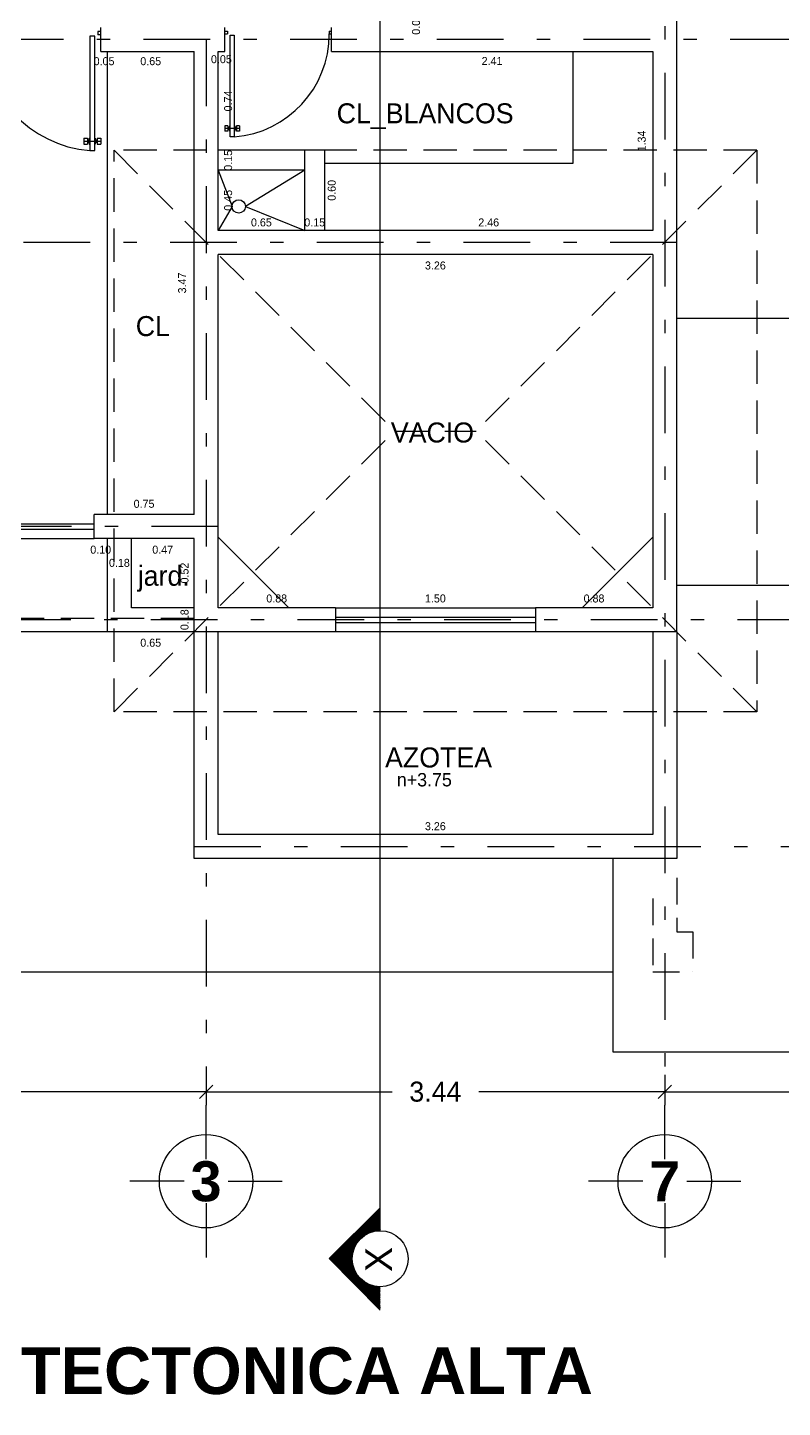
# Model space of a CAD drawing. Extents: x 12 to 127, y -37 to 29.
# Drawn here: x 64.06 to 69.72, y -3.17 to 7.18 of the extents above; entities that cross this region are included whole.
import ezdxf
from ezdxf.enums import TextEntityAlignment as Align

# ---------------------------------------------------------------- set-up
doc = ezdxf.new("R2010")
doc.units = 0
doc.header["$PDMODE"] = 34
doc.linetypes.add('DASHDOT', pattern=[1, 0.5, -0.25, 0, -0.25])
doc.linetypes.add('HIDDEN', pattern=[0.375, 0.25, -0.125])
doc.layers.get('0').update_dxf_attribs({"linetype": 'CONTINUOUS'})
doc.layers.get('DEFPOINTS').update_dxf_attribs({"linetype": 'CONTINUOUS'})
for name, color, linetype in [('CEXT', 5, 'CONTINUOUS'), ('CINT', 7, 'CONTINUOUS'), ('DESNIVEL', 4, 'CONTINUOUS'), ('EJES', 10, 'DASHDOT'), ('M1', 2, 'CONTINUOUS'), ('MBAJOS', 4, 'CONTINUOUS'), ('MUROS', 6, 'CONTINUOUS'), ('NIVELES', 7, 'CONTINUOUS'), ('PROY', 3, 'HIDDEN'), ('PTAS', 33, 'CONTINUOUS'), ('TEJA', 30, 'CONTINUOUS'), ('TEJES', 7, 'CONTINUOUS'), ('TEXTOS', 7, 'CONTINUOUS')]:
    doc.layers.add(name, color=color, linetype=linetype)
doc.styles.add('ARIAL', font='ARIAL.TTF')
doc.styles.add('EJES', font='swisseb.ttf')
doc.styles.add('STYLE1', font='ZURCHBXC.TTF')
doc.dimstyles.new('CEXT', dxfattribs={"dimtxt": 0.15, "dimasz": 0.1, "dimexe": 0.1, "dimexo": 0.15, "dimgap": 0.1, "dimtad": 0, "dimtih": 1, "dimtoh": 1, "dimzin": 0, "dimtxsty": 'STANDARD', "dimblk": 'COT', "dimblk1": 'OBLIQUE', "dimblk2": 'OBLIQUE', "dimsah": 1, "dimcen": 0.09, "dimse1": 1, "dimclrt": 7, "dimazin": 3, "dimtfac": 1, "dimtix": 1, "dimtmove": 0, "dimatfit": 3, "dimtolj": 1, "dimtzin": 0})
doc.dimstyles.new('CINT', dxfattribs={"dimtxt": 0.08, "dimasz": 0.02, "dimexe": 0.05, "dimexo": 0.2, "dimgap": 0.02, "dimtad": 0, "dimtih": 1, "dimtoh": 1, "dimzin": 0, "dimtxsty": 'STANDARD', "dimblk": 'COT', "dimcen": 0.09, "dimazin": 3, "dimtfac": 1, "dimtix": 1, "dimtofl": 0, "dimtmove": 0, "dimatfit": 3, "dimtolj": 1, "dimtzin": 0})

# ---------------------------------------------------------------- blocks, each defined once
blk = doc.blocks.new('PI')
for p, q in [((-0.14, 0.92), (-0.14, 0.97)), ((-0.14, 0.97), (-0.11, 0.97)), ((-0.14, 0.945), (0, 0.945)), ((-0.14, 0.92), (-0.11, 0.92)), ((-0.11, 0.92), (-0.11, 0.97)), ((-0.11, 0.955), (-0.095, 0.955)), ((-0.11, 0.935), (-0.095, 0.935)), ((-0.095, 0.97), (-0.09, 0.97)), ((-0.095, 0.92), (-0.095, 0.97)), ((-0.095, 0.92), (-0.09, 0.92)), ((-0.09, 0.072), (-0.09, 1.025)), ((-0.09, 1.025), (-0.05, 1.025)), ((-0.05, 1.025), (-0.05, 0.072)), ((-0.05, 0.97), (-0.045, 0.97)), ((-0.05, 0.92), (-0.045, 0.92)), ((-0.045, 0.92), (-0.045, 0.97)), ((-0.045, 0.955), (-0.03, 0.955)), ((-0.045, 0.935), (-0.03, 0.935)), ((-0.03, 0.92), (-0.03, 0.97)), ((-0.03, 0.97), (0, 0.97)), ((-0.03, 0.92), (0, 0.92)), ((0, 0.92), (0, 0.97)), ((-0.98, 0.059), (-1, 0.059)), ((-0.98, 0.032), (-1, 0.032)), ((-0.98, 0.032), (-0.98, 0.059)), ((-0.05, 0.072), (-0.09, 0.072)), ((-0.025, 0.032), (-0.025, 0.059)), ((0, 0.059), (-0.025, 0.059)), ((0, 0.032), (-0.025, 0.032))]:
    blk.add_line(p, q)
blk.add_arc((-0.014, 0.061), 0.966, 94.5187, 180.0933)
blk = doc.blocks.new('PD')
for p, q in [((0, 0.92), (0, 0.97)), ((0.03, 0.97), (0, 0.97)), ((0.14, 0.945), (0, 0.945)), ((0.03, 0.92), (0, 0.92)), ((0.03, 0.92), (0.03, 0.97)), ((0.045, 0.955), (0.03, 0.955)), ((0.045, 0.935), (0.03, 0.935)), ((0.045, 0.92), (0.045, 0.97)), ((0.05, 0.97), (0.045, 0.97)), ((0.05, 0.92), (0.045, 0.92)), ((0.05, 1.025), (0.05, 0.072)), ((0.09, 1.025), (0.05, 1.025)), ((0.09, 0.072), (0.09, 1.025)), ((0.095, 0.97), (0.09, 0.97)), ((0.095, 0.92), (0.09, 0.92)), ((0.095, 0.92), (0.095, 0.97)), ((0.11, 0.955), (0.095, 0.955)), ((0.11, 0.935), (0.095, 0.935)), ((0.11, 0.92), (0.11, 0.97)), ((0.14, 0.97), (0.11, 0.97)), ((0.14, 0.92), (0.11, 0.92)), ((0.14, 0.92), (0.14, 0.97)), ((0, 0.059), (0.025, 0.059)), ((0, 0.032), (0.025, 0.032)), ((0.025, 0.032), (0.025, 0.059)), ((0.05, 0.072), (0.09, 0.072)), ((0.98, 0.059), (1, 0.059)), ((0.98, 0.032), (0.98, 0.059)), ((0.98, 0.032), (1, 0.032))]:
    blk.add_line(p, q)
blk.add_arc((0.014, 0.061), 0.966, 359.9067, 85.4813)
blk = doc.blocks.new('_OBLIQUE')
at = {"color": 0, "linetype": 'BYBLOCK'}
blk.add_line((-0.5, -0.5), (0.5, 0.5), dxfattribs=at)
blk = doc.blocks.new('*D119')
at = {"color": 0, "linetype": 'BYBLOCK'}
for p, q in [((65.395, -0.673), (65.395, -0.9)), ((60.425, -0.8), (62.585, -0.8)), ((65.395, -0.8), (63.235, -0.8))]:
    blk.add_line(p, q, dxfattribs=at)
at = {"layer": 'DEFPOINTS', "color": 0, "linetype": 'BYBLOCK'}
for p in [(60.425, -0.523), (65.395, -0.523), (65.395, -0.8)]:
    blk.add_point(p, dxfattribs=at)
at = {"color": 0, "linetype": 'BYBLOCK', "xscale": 0.1, "yscale": 0.1, "zscale": 0.1, "rotation": 180}
blk.add_blockref('_OBLIQUE', (60.425, -0.8), dxfattribs=at)
at = {"color": 0, "linetype": 'BYBLOCK', "xscale": 0.1, "yscale": 0.1, "zscale": 0.1}
blk.add_blockref('_OBLIQUE', (65.395, -0.8), dxfattribs=at)
at = {"color": 7, "linetype": 'BYBLOCK', "insert": (62.91, -0.8), "char_height": 0.15, "attachment_point": 5}
blk.add_mtext('\\A1;4.97', dxfattribs=at)
blk = doc.blocks.new('COT')
blk.add_circle((0, 0), 1)
blk = doc.blocks.new('*D121')
at = {"color": 0, "linetype": 'BYBLOCK'}
for p, q in [((75.425, -0.673), (75.425, -0.9)), ((68.835, -0.8), (71.805, -0.8)), ((75.425, -0.8), (72.455, -0.8))]:
    blk.add_line(p, q, dxfattribs=at)
at = {"layer": 'DEFPOINTS', "color": 0, "linetype": 'BYBLOCK'}
for p in [(68.835, -0.523), (75.425, -0.523), (75.425, -0.8)]:
    blk.add_point(p, dxfattribs=at)
at = {"color": 0, "linetype": 'BYBLOCK', "xscale": 0.1, "yscale": 0.1, "zscale": 0.1, "rotation": 180}
blk.add_blockref('_OBLIQUE', (68.835, -0.8), dxfattribs=at)
at = {"color": 0, "linetype": 'BYBLOCK', "xscale": 0.1, "yscale": 0.1, "zscale": 0.1}
blk.add_blockref('_OBLIQUE', (75.425, -0.8), dxfattribs=at)
at = {"color": 7, "linetype": 'BYBLOCK', "insert": (72.13, -0.8), "char_height": 0.15, "attachment_point": 5}
blk.add_mtext('\\A1;6.59', dxfattribs=at)
blk = doc.blocks.new('*D120')
at = {"color": 0, "linetype": 'BYBLOCK'}
for p, q in [((68.835, -0.673), (68.835, -0.9)), ((65.395, -0.8), (66.79, -0.8)), ((68.835, -0.8), (67.44, -0.8))]:
    blk.add_line(p, q, dxfattribs=at)
at = {"layer": 'DEFPOINTS', "color": 0, "linetype": 'BYBLOCK'}
for p in [(65.395, -0.523), (68.835, -0.523), (68.835, -0.8)]:
    blk.add_point(p, dxfattribs=at)
at = {"color": 0, "linetype": 'BYBLOCK', "xscale": 0.1, "yscale": 0.1, "zscale": 0.1, "rotation": 180}
blk.add_blockref('_OBLIQUE', (65.395, -0.8), dxfattribs=at)
at = {"color": 0, "linetype": 'BYBLOCK', "xscale": 0.1, "yscale": 0.1, "zscale": 0.1}
blk.add_blockref('_OBLIQUE', (68.835, -0.8), dxfattribs=at)
at = {"color": 7, "linetype": 'BYBLOCK', "insert": (67.115, -0.8), "char_height": 0.15, "attachment_point": 5}
blk.add_mtext('\\A1;3.44', dxfattribs=at)
blk = doc.blocks.new('*X92')
at = {"color": 0}
for p, q in [((-0.38, 0), (0, 0.38)), ((-0.371, 0), (0.004, 0.376)), ((-0.362, 0), (0.009, 0.371)), ((-0.354, 0), (0.013, 0.367)), ((-0.345, 0), (0.018, 0.362)), ((-0.336, 0), (0.022, 0.358)), ((-0.327, 0), (0.027, 0.354)), ((-0.318, 0), (0.031, 0.349)), ((-0.309, 0), (0.036, 0.345)), ((-0.301, 0), (0.04, 0.341)), ((-0.118, 0.174), (0.044, 0.336)), ((-0.096, 0.187), (0.049, 0.332)), ((-0.08, 0.194), (0.053, 0.327)), ((-0.066, 0.199), (0.058, 0.323)), ((-0.053, 0.203), (0.062, 0.319)), ((-0.042, 0.206), (0.067, 0.314)), ((-0.031, 0.208), (0.071, 0.31)), ((-0.021, 0.209), (0.076, 0.305)), ((-0.011, 0.21), (0.08, 0.301)), ((-0.002, 0.21), (0.084, 0.297)), ((0.007, 0.21), (0.089, 0.292)), ((0.015, 0.209), (0.093, 0.288)), ((0.023, 0.209), (0.098, 0.283)), ((0.031, 0.208), (0.102, 0.279)), ((0.039, 0.206), (0.107, 0.275)), ((0.046, 0.205), (0.111, 0.27)), ((0.053, 0.203), (0.116, 0.266)), ((0.06, 0.201), (0.12, 0.261)), ((0.067, 0.199), (0.125, 0.257)), ((0.073, 0.197), (0.129, 0.253)), ((0.079, 0.194), (0.133, 0.248)), ((0.086, 0.192), (0.138, 0.244)), ((0.092, 0.189), (0.142, 0.24)), ((0.098, 0.186), (0.147, 0.235)), ((0.103, 0.183), (0.151, 0.231)), ((0.109, 0.18), (0.156, 0.226)), ((0.114, 0.176), (0.16, 0.222)), ((0.12, 0.173), (0.165, 0.218)), ((0.125, 0.169), (0.169, 0.213)), ((0.13, 0.165), (0.173, 0.209)), ((-0.292, 0), (-0.174, 0.118)), ((0.135, 0.161), (0.178, 0.204)), ((0.139, 0.157), (0.182, 0.2)), ((0.144, 0.153), (0.187, 0.196)), ((0.148, 0.148), (0.191, 0.191)), ((0.153, 0.144), (0.196, 0.187)), ((0.157, 0.139), (0.2, 0.182)), ((0.161, 0.135), (0.205, 0.178)), ((0.165, 0.13), (0.209, 0.174)), ((0.169, 0.125), (0.213, 0.169)), ((0.173, 0.12), (0.218, 0.165)), ((0.176, 0.114), (0.222, 0.161)), ((0.18, 0.109), (0.227, 0.156)), ((0.183, 0.103), (0.231, 0.152)), ((0.186, 0.098), (0.236, 0.147)), ((0.189, 0.092), (0.24, 0.143)), ((0.192, 0.086), (0.245, 0.139)), ((0.194, 0.079), (0.249, 0.134)), ((0.197, 0.073), (0.254, 0.13)), ((0.199, 0.067), (0.258, 0.125)), ((0.201, 0.06), (0.262, 0.121)), ((0.203, 0.053), (0.267, 0.117)), ((0.205, 0.046), (0.271, 0.112)), ((0.206, 0.039), (0.276, 0.108)), ((-0.283, 0), (-0.187, 0.096)), ((-0.274, 0), (-0.194, 0.08)), ((-0.265, 0), (-0.199, 0.066)), ((-0.256, 0), (-0.203, 0.053)), ((-0.247, 0), (-0.206, 0.042)), ((-0.239, 0), (-0.208, 0.031)), ((-0.23, 0), (-0.209, 0.021)), ((-0.221, 0), (-0.21, 0.011)), ((-0.212, 0), (-0.21, 0.002)), ((0.208, 0.031), (0.28, 0.103)), ((0.209, 0.023), (0.285, 0.099)), ((0.209, 0.015), (0.289, 0.095)), ((0.21, 0.007), (0.294, 0.09)), ((0.212, 0), (0.298, 0.086)), ((0.221, 0), (0.302, 0.081)), ((0.23, 0), (0.307, 0.077)), ((0.239, 0), (0.311, 0.073)), ((0.247, 0), (0.316, 0.068)), ((0.256, 0), (0.32, 0.064)), ((0.265, 0), (0.325, 0.06)), ((0.274, 0), (0.329, 0.055)), ((0.283, 0), (0.334, 0.051)), ((0.292, 0), (0.338, 0.046)), ((0.301, 0), (0.342, 0.042)), ((0.309, 0), (0.347, 0.038)), ((0.318, 0), (0.351, 0.033)), ((0.327, 0), (0.356, 0.029)), ((0.336, 0), (0.36, 0.024)), ((0.345, 0), (0.365, 0.02)), ((0.354, 0), (0.369, 0.016)), ((0.362, 0), (0.374, 0.011)), ((0.371, 0), (0.378, 0.007)), ((0.38, 0), (0.383, 0.002))]:
    blk.add_line(p, q, dxfattribs=at)
blk = doc.blocks.new('*D436')
at = {"layer": 'DEFPOINTS', "color": 0, "linetype": 'BYBLOCK'}
for p in [(66.97, 7.18), (67.025, 7.23), (67.025, 7.18)]:
    blk.add_point(p, dxfattribs=at)
at = {"color": 0, "linetype": 'BYBLOCK', "insert": (66.97, 7.205), "char_height": 0.06, "attachment_point": 5, "rotation": 90}
blk.add_mtext('\\A1;0.05', dxfattribs=at)
blk = doc.blocks.new('_NONE')
at = {"color": 0, "linetype": 'BYBLOCK'}
blk.add_circle((0, 0), 0.25, dxfattribs=at)
blk = doc.blocks.new('*D444')
at = {"layer": 'DEFPOINTS', "color": 0, "linetype": 'BYBLOCK'}
for p in [(66.335, 7), (68.745, 7), (66.335, 6.93)]:
    blk.add_point(p, dxfattribs=at)
at = {"color": 0, "linetype": 'BYBLOCK', "insert": (67.54, 6.93), "char_height": 0.06, "attachment_point": 5}
blk.add_mtext('\\A1;2.41', dxfattribs=at)
blk = doc.blocks.new('*D445')
at = {"layer": 'DEFPOINTS', "color": 0, "linetype": 'BYBLOCK'}
for p in [(68.745, 7), (68.663, 5.66), (68.745, 5.66)]:
    blk.add_point(p, dxfattribs=at)
at = {"color": 0, "linetype": 'BYBLOCK', "insert": (68.663, 6.33), "char_height": 0.06, "attachment_point": 5, "rotation": 90}
blk.add_mtext('\\A1;1.34', dxfattribs=at)
blk = doc.blocks.new('*D446')
at = {"layer": 'DEFPOINTS', "color": 0, "linetype": 'BYBLOCK'}
for p in [(66.285, 5.719), (66.285, 5.66), (68.745, 5.66)]:
    blk.add_point(p, dxfattribs=at)
at = {"color": 0, "linetype": 'BYBLOCK', "insert": (67.515, 5.719), "char_height": 0.06, "attachment_point": 5}
blk.add_mtext('\\A1;2.46', dxfattribs=at)
blk = doc.blocks.new('*D447')
at = {"layer": 'DEFPOINTS', "color": 0, "linetype": 'BYBLOCK'}
for p in [(66.135, 5.719), (66.135, 5.66), (66.285, 5.66)]:
    blk.add_point(p, dxfattribs=at)
at = {"color": 0, "linetype": 'BYBLOCK', "insert": (66.21, 5.719), "char_height": 0.06, "attachment_point": 5}
blk.add_mtext('\\A1;0.15', dxfattribs=at)
blk = doc.blocks.new('*D448')
at = {"layer": 'DEFPOINTS', "color": 0, "linetype": 'BYBLOCK'}
for p in [(65.485, 5.719), (65.485, 5.66), (66.135, 5.66)]:
    blk.add_point(p, dxfattribs=at)
at = {"color": 0, "linetype": 'BYBLOCK', "insert": (65.81, 5.719), "char_height": 0.06, "attachment_point": 5}
blk.add_mtext('\\A1;0.65', dxfattribs=at)
blk = doc.blocks.new('*D449')
at = {"layer": 'DEFPOINTS', "color": 0, "linetype": 'BYBLOCK'}
for p in [(66.285, 6.26), (66.338, 6.26), (66.285, 5.66)]:
    blk.add_point(p, dxfattribs=at)
at = {"color": 0, "linetype": 'BYBLOCK', "insert": (66.338, 5.96), "char_height": 0.06, "attachment_point": 5, "rotation": 90}
blk.add_mtext('\\A1;0.60', dxfattribs=at)
blk = doc.blocks.new('*D450')
at = {"layer": 'DEFPOINTS', "color": 0, "linetype": 'BYBLOCK'}
for p in [(65.485, 6.11), (65.561, 6.11), (65.485, 5.66)]:
    blk.add_point(p, dxfattribs=at)
at = {"color": 0, "linetype": 'BYBLOCK', "insert": (65.561, 5.885), "char_height": 0.06, "attachment_point": 5, "rotation": 90}
blk.add_mtext('\\A1;0.45', dxfattribs=at)
blk = doc.blocks.new('*D451')
at = {"layer": 'DEFPOINTS', "color": 0, "linetype": 'BYBLOCK'}
for p in [(65.561, 6.26), (65.561, 6.26), (65.485, 6.11)]:
    blk.add_point(p, dxfattribs=at)
at = {"color": 0, "linetype": 'BYBLOCK', "insert": (65.561, 6.185), "char_height": 0.06, "attachment_point": 5, "rotation": 90}
blk.add_mtext('\\A1;0.15', dxfattribs=at)
blk = doc.blocks.new('*D452')
at = {"layer": 'DEFPOINTS', "color": 0, "linetype": 'BYBLOCK'}
for p in [(65.535, 7), (65.561, 7), (65.561, 6.26)]:
    blk.add_point(p, dxfattribs=at)
at = {"color": 0, "linetype": 'BYBLOCK', "insert": (65.561, 6.63), "char_height": 0.06, "attachment_point": 5, "rotation": 90}
blk.add_mtext('\\A1;0.74', dxfattribs=at)
blk = doc.blocks.new('*D460')
at = {"layer": 'DEFPOINTS', "color": 0, "linetype": 'BYBLOCK'}
for p in [(64.655, 7), (65.305, 7), (64.655, 6.928)]:
    blk.add_point(p, dxfattribs=at)
at = {"color": 0, "linetype": 'BYBLOCK', "insert": (64.98, 6.928), "char_height": 0.06, "attachment_point": 5}
blk.add_mtext('\\A1;0.65', dxfattribs=at)
blk = doc.blocks.new('*D466')
at = {"layer": 'DEFPOINTS', "color": 0, "linetype": 'BYBLOCK'}
for p in [(61.355, 3.53), (64.555, 3.609), (64.555, 3.53)]:
    blk.add_point(p, dxfattribs=at)
at = {"color": 0, "linetype": 'BYBLOCK', "insert": (62.955, 3.609), "char_height": 0.06, "attachment_point": 5}
blk.add_mtext('\\A1;3.20', dxfattribs=at)
blk = doc.blocks.new('*D467')
at = {"layer": 'DEFPOINTS', "color": 0, "linetype": 'BYBLOCK'}
for p in [(64.555, 3.53), (65.305, 3.609), (65.305, 3.53)]:
    blk.add_point(p, dxfattribs=at)
at = {"color": 0, "linetype": 'BYBLOCK', "insert": (64.93, 3.609), "char_height": 0.06, "attachment_point": 5}
blk.add_mtext('\\A1;0.75', dxfattribs=at)
blk = doc.blocks.new('*D473')
at = {"layer": 'DEFPOINTS', "color": 0, "linetype": 'BYBLOCK'}
for p in [(64.555, 3.35), (64.655, 3.35), (64.655, 3.265)]:
    blk.add_point(p, dxfattribs=at)
at = {"color": 0, "linetype": 'BYBLOCK', "insert": (64.605, 3.265), "char_height": 0.06, "attachment_point": 5}
blk.add_mtext('\\A1;0.10', dxfattribs=at)
blk = doc.blocks.new('*D474')
at = {"layer": 'DEFPOINTS', "color": 0, "linetype": 'BYBLOCK'}
for p in [(64.655, 3.35), (64.835, 3.35), (64.835, 3.265)]:
    blk.add_point(p, dxfattribs=at)
at = {"color": 0, "linetype": 'BYBLOCK', "insert": (64.745, 3.265), "char_height": 0.06, "attachment_point": 5}
blk.add_mtext('\\A1;0.18', dxfattribs=at)
blk = doc.blocks.new('*D475')
at = {"layer": 'DEFPOINTS', "color": 0, "linetype": 'BYBLOCK'}
for p in [(64.835, 3.35), (65.305, 3.35), (65.305, 3.265)]:
    blk.add_point(p, dxfattribs=at)
at = {"color": 0, "linetype": 'BYBLOCK', "insert": (65.07, 3.265), "char_height": 0.06, "attachment_point": 5}
blk.add_mtext('\\A1;0.47', dxfattribs=at)
blk = doc.blocks.new('*D478')
at = {"layer": 'DEFPOINTS', "color": 0, "linetype": 'BYBLOCK'}
for p in [(64.655, 2.65), (65.305, 2.65), (64.655, 2.567)]:
    blk.add_point(p, dxfattribs=at)
at = {"color": 0, "linetype": 'BYBLOCK', "insert": (64.98, 2.567), "char_height": 0.06, "attachment_point": 5}
blk.add_mtext('\\A1;0.65', dxfattribs=at)
blk = doc.blocks.new('*D479')
at = {"layer": 'DEFPOINTS', "color": 0, "linetype": 'BYBLOCK'}
for p in [(65.305, 3.35), (65.234, 2.83), (65.305, 2.83)]:
    blk.add_point(p, dxfattribs=at)
at = {"color": 0, "linetype": 'BYBLOCK', "insert": (65.234, 3.09), "char_height": 0.06, "attachment_point": 5, "rotation": 90}
blk.add_mtext('\\A1;0.52', dxfattribs=at)
blk = doc.blocks.new('*D480')
at = {"layer": 'DEFPOINTS', "color": 0, "linetype": 'BYBLOCK'}
for p in [(65.305, 2.83), (65.234, 2.65), (65.305, 2.65)]:
    blk.add_point(p, dxfattribs=at)
at = {"color": 0, "linetype": 'BYBLOCK', "insert": (65.234, 2.74), "char_height": 0.06, "attachment_point": 5, "rotation": 90}
blk.add_mtext('\\A1;0.18', dxfattribs=at)
blk = doc.blocks.new('*D481')
at = {"layer": 'DEFPOINTS', "color": 0, "linetype": 'BYBLOCK'}
for p in [(66.365, 2.899), (65.485, 2.83), (66.365, 2.83)]:
    blk.add_point(p, dxfattribs=at)
at = {"color": 0, "linetype": 'BYBLOCK', "insert": (65.925, 2.899), "char_height": 0.06, "attachment_point": 5}
blk.add_mtext('\\A1;0.88', dxfattribs=at)
blk = doc.blocks.new('*D482')
at = {"layer": 'DEFPOINTS', "color": 0, "linetype": 'BYBLOCK'}
for p in [(67.865, 2.899), (66.365, 2.83), (67.865, 2.83)]:
    blk.add_point(p, dxfattribs=at)
at = {"color": 0, "linetype": 'BYBLOCK', "insert": (67.115, 2.899), "char_height": 0.06, "attachment_point": 5}
blk.add_mtext('\\A1;1.50', dxfattribs=at)
blk = doc.blocks.new('*D483')
at = {"layer": 'DEFPOINTS', "color": 0, "linetype": 'BYBLOCK'}
for p in [(68.745, 2.899), (67.865, 2.83), (68.745, 2.83)]:
    blk.add_point(p, dxfattribs=at)
at = {"color": 0, "linetype": 'BYBLOCK', "insert": (68.305, 2.899), "char_height": 0.06, "attachment_point": 5}
blk.add_mtext('\\A1;0.88', dxfattribs=at)
blk = doc.blocks.new('*D484')
at = {"layer": 'DEFPOINTS', "color": 0, "linetype": 'BYBLOCK'}
for p in [(65.485, 5.48), (68.745, 5.48), (68.745, 5.396)]:
    blk.add_point(p, dxfattribs=at)
at = {"color": 0, "linetype": 'BYBLOCK', "insert": (67.115, 5.396), "char_height": 0.06, "attachment_point": 5}
blk.add_mtext('\\A1;3.26', dxfattribs=at)
blk = doc.blocks.new('*D485')
at = {"layer": 'DEFPOINTS', "color": 0, "linetype": 'BYBLOCK'}
for p in [(65.305, 7), (65.216, 3.53), (65.305, 3.53)]:
    blk.add_point(p, dxfattribs=at)
at = {"color": 0, "linetype": 'BYBLOCK', "insert": (65.216, 5.265), "char_height": 0.06, "attachment_point": 5, "rotation": 90}
blk.add_mtext('\\A1;3.47', dxfattribs=at)
blk = doc.blocks.new('*D486')
at = {"layer": 'DEFPOINTS', "color": 0, "linetype": 'BYBLOCK'}
for p in [(65.485, 7), (65.485, 6.943), (65.535, 7)]:
    blk.add_point(p, dxfattribs=at)
at = {"color": 0, "linetype": 'BYBLOCK', "insert": (65.51, 6.943), "char_height": 0.06, "attachment_point": 5}
blk.add_mtext('\\A1;0.05', dxfattribs=at)
blk = doc.blocks.new('*D526')
at = {"layer": 'DEFPOINTS', "color": 0, "linetype": 'BYBLOCK'}
for p in [(68.745, 1.191), (65.485, 1.13), (68.745, 1.13)]:
    blk.add_point(p, dxfattribs=at)
at = {"color": 0, "linetype": 'BYBLOCK', "insert": (67.115, 1.191), "char_height": 0.06, "attachment_point": 5}
blk.add_mtext('\\A1;3.26', dxfattribs=at)
blk = doc.blocks.new('*D527')
at = {"layer": 'DEFPOINTS', "color": 0, "linetype": 'BYBLOCK'}
for p in [(64.655, 2.717), (61.255, 2.65), (64.655, 2.65)]:
    blk.add_point(p, dxfattribs=at)
at = {"color": 0, "linetype": 'BYBLOCK', "insert": (62.955, 2.717), "char_height": 0.06, "attachment_point": 5}
blk.add_mtext('\\A1;3.40', dxfattribs=at)
blk = doc.blocks.new('*D528')
at = {"layer": 'DEFPOINTS', "color": 0, "linetype": 'BYBLOCK'}
for p in [(64.605, 7), (64.655, 7), (64.605, 6.928)]:
    blk.add_point(p, dxfattribs=at)
at = {"color": 0, "linetype": 'BYBLOCK', "insert": (64.63, 6.928), "char_height": 0.06, "attachment_point": 5}
blk.add_mtext('\\A1;0.05', dxfattribs=at)

msp = doc.modelspace()

# ---------------------------------------------------------------- linework, layer by layer
at = {"color": 1}
msp.add_line((66.702, -1.842), (66.702, 20.717), dxfattribs=at)
for p, q in [((66.701, -1.671), (66.319, -2.05)), ((66.319, -2.05), (66.701, -2.437))]:
    msp.add_line(p, q)
msp.add_arc((66.701, -2.052), 0.21, 270.0000052182512, 270)
at = {"layer": 'DESNIVEL'}
for p, q in [((65.485, 6.11), (65.59, 5.839)), ((66.135, 6.11), (65.69, 5.839)), ((65.59, 5.839), (65.485, 5.66)), ((65.69, 5.839), (66.135, 5.66))]:
    msp.add_line(p, q, dxfattribs=at)
msp.add_circle((65.64, 5.839), 0.05, dxfattribs=at)
at = {"layer": 'EJES'}
for p, q in [((68.835, 10.14), (68.835, -0.9)), ((76.425, 7.09), (59.425, 7.09)), ((65.395, 7.09), (65.395, -0.9)), ((68.925, 5.57), (59.425, 5.57)), ((65.485, 3.44), (59.425, 3.44)), ((76.481, 2.74), (59.425, 2.74)), ((65.305, 1.04), (76.425, 1.04))]:
    msp.add_line(p, q, dxfattribs=at)
at = {"layer": 'EJES', "color": 5, "linetype": 'CONTINUOUS', "ltscale": 0.5}
for p, q in [((65.395, -1.306), (65.395, -0.9)), ((68.835, -1.306), (68.835, -0.9)), ((65.23, -1.471), (64.824, -1.471)), ((65.56, -1.471), (65.966, -1.471)), ((68.67, -1.471), (68.264, -1.471)), ((69, -1.471), (69.406, -1.471)), ((65.395, -1.636), (65.395, -2.042)), ((68.835, -1.636), (68.835, -2.042))]:
    msp.add_line(p, q, dxfattribs=at)
for centre in [(65.395, -1.471), (68.835, -1.471)]:
    msp.add_circle(centre, 0.35, dxfattribs=at)
at = {"layer": 'M1'}
for p, q in [((64.655, 3.53), (64.655, 7)), ((68.145, 7), (68.145, 6.16)), ((68.145, 6.16), (66.285, 6.16))]:
    msp.add_line(p, q, dxfattribs=at)
at = {"layer": 'MBAJOS'}
for p, q in [((66.285, 6.26), (65.485, 6.26)), ((66.135, 5.66), (66.135, 6.26)), ((66.285, 5.66), (66.285, 6.26)), ((66.135, 6.11), (65.485, 6.11)), ((61.355, 3.46), (64.555, 3.46)), ((61.355, 3.42), (64.555, 3.42)), ((61.355, 3.35), (64.555, 3.35)), ((64.655, 2.65), (64.655, 3.35)), ((64.835, 2.83), (64.835, 3.35)), ((65.485, 3.36), (66.015, 2.83)), ((68.745, 3.36), (68.215, 2.83)), ((65.305, 2.83), (64.835, 2.83)), ((66.365, 2.83), (67.865, 2.83)), ((66.365, 2.76), (67.865, 2.76)), ((66.365, 2.72), (67.865, 2.72)), ((65.305, 2.65), (60.425, 2.65)), ((65.305, 0.95), (65.305, 2.65)), ((65.485, 1.13), (65.485, 2.65)), ((67.865, 2.65), (66.365, 2.65)), ((68.745, 2.65), (68.745, 1.13)), ((68.925, 2.65), (68.925, 1.15)), ((68.925, 2.563), (68.925, 0.95)), ((68.745, 1.13), (65.485, 1.13)), ((68.925, 0.95), (65.305, 0.95)), ((60.425, 0.1), (68.445, 0.1))]:
    msp.add_line(p, q, dxfattribs=at)
at = {"layer": 'MUROS'}
for p, q in [((68.925, 2.65), (68.925, 10.14)), ((64.605, 7), (64.605, 7.18)), ((65.535, 7), (65.535, 7.18)), ((66.335, 7), (66.335, 7.18)), ((64.605, 7), (65.305, 7)), ((65.305, 3.53), (65.305, 7)), ((65.485, 7), (65.535, 7)), ((65.485, 5.66), (65.485, 7)), ((66.335, 7), (68.745, 7)), ((68.745, 7), (68.745, 5.66)), ((68.745, 5.66), (65.485, 5.66)), ((65.485, 2.83), (65.485, 5.48)), ((68.745, 5.48), (65.485, 5.48)), ((68.745, 5.48), (68.745, 2.83)), ((64.555, 3.35), (64.555, 3.53)), ((65.305, 3.53), (64.555, 3.53)), ((65.305, 3.35), (64.555, 3.35)), ((65.305, 2.65), (65.305, 3.35)), ((66.365, 2.83), (65.485, 2.83)), ((66.365, 2.83), (66.365, 2.65)), ((68.745, 2.83), (67.865, 2.83)), ((67.865, 2.83), (67.865, 2.65)), ((66.365, 2.65), (65.305, 2.65)), ((68.925, 2.65), (67.865, 2.65))]:
    msp.add_line(p, q, dxfattribs=at)
at = {"layer": 'PROY'}
for p, q in [((69.525, 6.26), (64.705, 6.26)), ((64.705, 6.26), (66.81, 4.155)), ((64.705, 2.05), (64.705, 6.26)), ((69.525, 6.26), (67.42, 4.155)), ((69.525, 6.26), (69.525, 2.05)), ((64.705, 2.05), (66.81, 4.155)), ((66.81, 4.155), (67.42, 4.155)), ((69.525, 2.05), (67.42, 4.155)), ((65.305, 2.75), (60.425, 2.75)), ((69.525, 2.05), (64.705, 2.05))]:
    msp.add_line(p, q, dxfattribs=at)
at = {"layer": 'PROY', "ltscale": 0.8}
for p, q in [((68.925, 0.805), (68.925, 0.4)), ((68.745, 0.649), (68.745, 0.1)), ((68.925, 0.4), (69.045, 0.4)), ((69.045, 0.4), (69.045, 0.1)), ((68.745, 0.1), (69.045, 0.1))]:
    msp.add_line(p, q, dxfattribs=at)
at = {"layer": 'TEJA'}
for p, q in [((74.305, 5), (68.925, 5)), ((68.925, 3), (75.425, 3)), ((68.445, 0.95), (68.445, -0.5)), ((68.445, -0.5), (75.425, -0.5))]:
    msp.add_line(p, q, dxfattribs=at)

# ---------------------------------------------------------------- block references
at = {"xscale": -1, "rotation": 90}
msp.add_blockref('*X92', (66.701, -2.052), dxfattribs=at)
at = {"layer": 'PTAS', "rotation": 180}
for name, p, xscale, yscale, zscale in [('PD', (64.605, 7.18), 0.9, 0.9, 0.9), ('PI', (65.535, 7.18), 0.8, 0.8, 0.8)]:
    msp.add_blockref(name, p, dxfattribs=dict(at, xscale=xscale, yscale=yscale, zscale=zscale))

# ---------------------------------------------------------------- texts
at = {"style": 'ARIAL'}
msp.add_text('X', height=0.2, rotation=90, dxfattribs=at).set_placement((66.689, -2.058), align=Align.MIDDLE)
at = {"layer": 'NIVELES'}
msp.add_text('n+3.75', height=0.1, dxfattribs=at).set_placement((66.826, 1.49))
at = {"layer": 'TEJES', "ltscale": 0.5, "style": 'EJES'}
for s, p in [('3', (65.395, -1.471)), ('7', (68.835, -1.471))]:
    msp.add_text(s, height=0.3, dxfattribs=at).set_placement(p, align=Align.MIDDLE)
at = {"layer": 'TEJES', "color": 6, "ltscale": 0.5, "style": 'EJES'}
msp.add_text('PLANTA ARQUITECTONICA ALTA', height=0.35, dxfattribs=at).set_placement((60.312, -3.067))
at = {"layer": 'TEXTOS', "style": 'STYLE1'}
for s, p in [('CL_BLANCOS', (67.038, 6.517)), ('CL', (64.996, 4.942)), ('VACIO', (67.093, 4.144)), ('jard.', (65.078, 3.051)), ('AZOTEA', (67.139, 1.707))]:
    msp.add_text(s, height=0.15, dxfattribs=at).set_placement(p, align=Align.MIDDLE)

# ---------------------------------------------------------------- dimensions: what is measured, and where the dimension line sits
at = {"layer": 'CEXT'}
for base, p1, p2, override, picture, middle in [((65.395, -0.8), (60.425, -0.523), (65.395, -0.523), {"dimtxt": 0.15, "dimclrt": 7}, '*D119', (62.91, -0.8)), ((68.835, -0.8), (65.395, -0.523), (68.835, -0.523), {"dimtxt": 0.15, "dimse1": 1, "dimclrt": 7}, '*D120', (67.115, -0.8)), ((75.425, -0.8), (68.835, -0.523), (75.425, -0.523), {"dimtxt": 0.15, "dimse1": 1, "dimclrt": 7}, '*D121', (72.13, -0.8))]:
    dim = msp.add_linear_dim(base=base, p1=p1, p2=p2, dimstyle='CEXT', override=override, dxfattribs=at)
    dim.commit()
    dim.dimension.update_dxf_attribs({"geometry": picture, "text_midpoint": middle})
at = {"layer": 'CINT'}
for base, p1, p2, picture, middle in [((66.97, 7.18), (67.025, 7.23), (67.025, 7.18), '*D436', (66.97, 7.205)), ((65.216, 3.53), (65.305, 7), (65.305, 3.53), '*D485', (65.216, 5.265)), ((65.561, 7), (65.561, 6.26), (65.535, 7), '*D452', (65.561, 6.63)), ((68.663, 5.66), (68.745, 7), (68.745, 5.66), '*D445', (68.663, 6.33)), ((65.561, 6.26), (65.485, 6.11), (65.561, 6.26), '*D451', (65.561, 6.185)), ((66.338, 6.26), (66.285, 5.66), (66.285, 6.26), '*D449', (66.338, 5.96)), ((65.561, 6.11), (65.485, 5.66), (65.485, 6.11), '*D450', (65.561, 5.885)), ((65.234, 2.83), (65.305, 3.35), (65.305, 2.83), '*D479', (65.234, 3.09)), ((65.234, 2.65), (65.305, 2.83), (65.305, 2.65), '*D480', (65.234, 2.74))]:
    dim = msp.add_linear_dim(base=base, p1=p1, p2=p2, angle=90, dimstyle='CINT', override={"dimtxt": 0.06, "dimtih": 0, "dimtoh": 0, "dimblk1": 'NONE', "dimblk2": 'NONE', "dimsah": 1, "dimse1": 1, "dimse2": 1, "dimsd1": 1, "dimsd2": 1}, dxfattribs=at)
    dim.commit()
    dim.dimension.update_dxf_attribs({"geometry": picture, "text_midpoint": middle})
for base, p1, p2, picture, middle in [((64.605, 6.928), (64.655, 7), (64.605, 7), '*D528', (64.63, 6.928)), ((64.655, 6.928), (65.305, 7), (64.655, 7), '*D460', (64.98, 6.928)), ((65.485, 6.943), (65.535, 7), (65.485, 7), '*D486', (65.51, 6.943)), ((66.335, 6.93), (68.745, 7), (66.335, 7), '*D444', (67.54, 6.93)), ((65.485, 5.719), (66.135, 5.66), (65.485, 5.66), '*D448', (65.81, 5.719)), ((66.135, 5.719), (66.285, 5.66), (66.135, 5.66), '*D447', (66.21, 5.719)), ((66.285, 5.719), (68.745, 5.66), (66.285, 5.66), '*D446', (67.515, 5.719)), ((68.745, 5.396), (65.485, 5.48), (68.745, 5.48), '*D484', (67.115, 5.396)), ((64.555, 3.609), (61.355, 3.53), (64.555, 3.53), '*D466', (62.955, 3.609)), ((65.305, 3.609), (64.555, 3.53), (65.305, 3.53), '*D467', (64.93, 3.609)), ((64.655, 3.265), (64.555, 3.35), (64.655, 3.35), '*D473', (64.605, 3.265)), ((65.305, 3.265), (64.835, 3.35), (65.305, 3.35), '*D475', (65.07, 3.265)), ((66.365, 2.899), (65.485, 2.83), (66.365, 2.83), '*D481', (65.925, 2.899)), ((67.865, 2.899), (66.365, 2.83), (67.865, 2.83), '*D482', (67.115, 2.899)), ((68.745, 2.899), (67.865, 2.83), (68.745, 2.83), '*D483', (68.305, 2.899)), ((64.655, 2.717), (61.255, 2.65), (64.655, 2.65), '*D527', (62.955, 2.717)), ((64.655, 2.567), (65.305, 2.65), (64.655, 2.65), '*D478', (64.98, 2.567)), ((68.745, 1.191), (65.485, 1.13), (68.745, 1.13), '*D526', (67.115, 1.191))]:
    dim = msp.add_linear_dim(base=base, p1=p1, p2=p2, dimstyle='CINT', override={"dimtxt": 0.06, "dimtih": 0, "dimtoh": 0, "dimblk1": 'NONE', "dimblk2": 'NONE', "dimsah": 1, "dimse1": 1, "dimse2": 1, "dimsd1": 1, "dimsd2": 1}, dxfattribs=at)
    dim.commit()
    dim.dimension.update_dxf_attribs({"geometry": picture, "text_midpoint": middle})
dim = msp.add_linear_dim(base=(64.835, 3.166), p1=(64.655, 3.251), p2=(64.835, 3.251), dimstyle='CINT', override={"dimtxt": 0.06, "dimtih": 0, "dimtoh": 0, "dimblk1": 'NONE', "dimblk2": 'NONE', "dimsah": 1, "dimse1": 1, "dimse2": 1, "dimsd1": 1, "dimsd2": 1}, dxfattribs=at)
dim.commit()
dim.dimension.update_dxf_attribs({"geometry": '*D474', "text_midpoint": (64.745, 3.166), "insert": (0, -0.099)})

doc.saveas('drawing.dxf')
